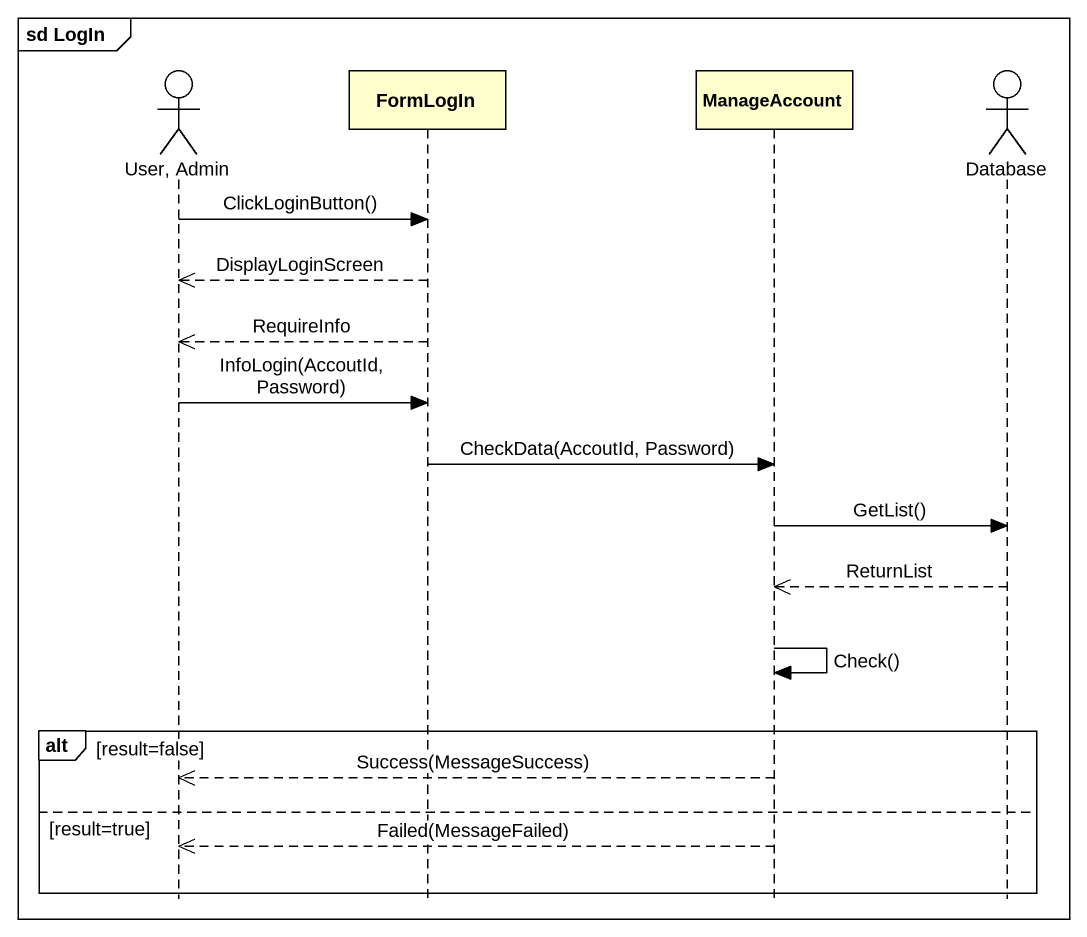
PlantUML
@startuml
mainframe sd LogIn
hide footbox
actor "User, Admin" as User_Admin
participant FormLogIn
participant ManageAccount
actor "Database" as Database_

User_Admin -> FormLogIn : ClickLoginButton()
FormLogIn -->> User_Admin : DisplayLoginScreen
FormLogIn -->> User_Admin : RequireInfo
User_Admin -> FormLogIn : InfoLogin(AccoutId, Password)
FormLogIn -> ManageAccount : CheckData(AccoutId, Password)
ManageAccount -> Database_ : GetList()
Database_ -->> ManageAccount : ReturnList
ManageAccount -> ManageAccount : Check()
alt result=false
  ManageAccount -->> User_Admin : Success(MessageSuccess)
else result=true
  ManageAccount -->> User_Admin : Failed(MessageFailed)
end
@enduml
